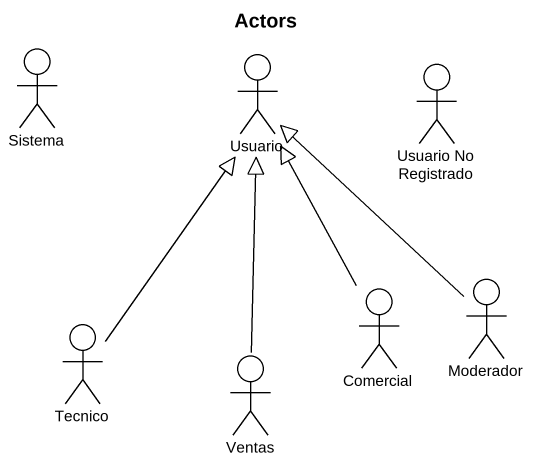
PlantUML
@startuml
title Actors
actor Sistema
actor Usuario
actor "Usuario No Registrado" as Usuario_No_Registrado
actor Tecnico
actor Comercial
actor Moderador
actor Ventas
Tecnico -up-|> Usuario
Comercial -up-|> Usuario
Moderador -up-|> Usuario
Ventas -up-|> Usuario
@enduml
